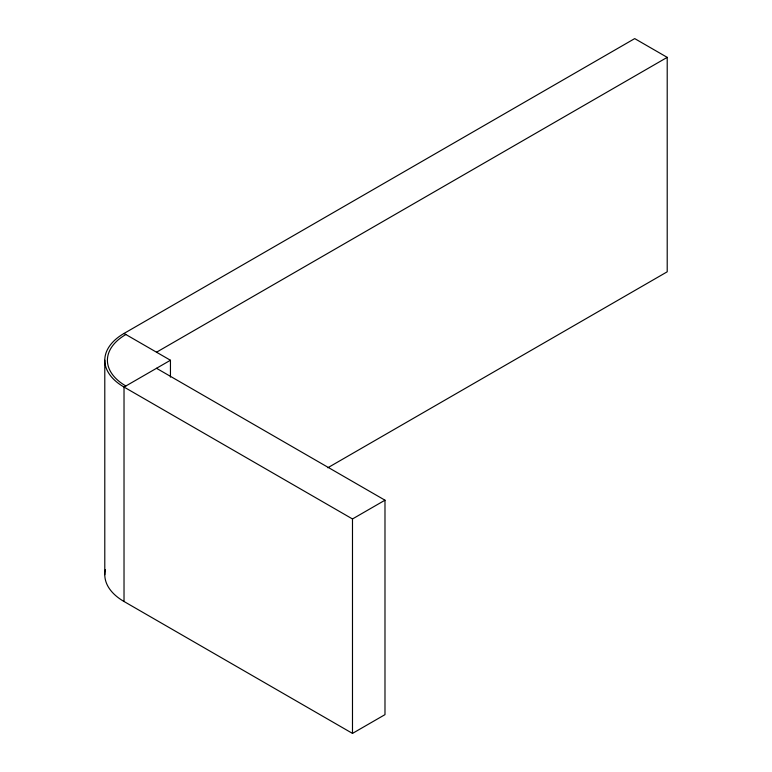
<?xml version="1.0" encoding="UTF-8"?>
<svg xmlns="http://www.w3.org/2000/svg" width="772" height="772" viewBox="0 0 772 772"><rect width="100%" height="100%" fill="white"/><g stroke="black" fill="none" stroke-linecap="round" stroke-linejoin="round"><path stroke-width="1.16" d="M156.513 368.292L384.987 500.198L384.987 714.64L352.486 733.4L124.022 601.494L124.022 387.052A65.659 37.905 0 0 1 124.022 333.446L634.709 38.6L667.211 57.36L667.211 271.802L327.791 467.764M156.513 352.215L667.211 57.36M170.448 377.122L170.448 360.254L124.022 387.052L352.486 518.958L384.987 500.198M124.022 333.446L170.448 360.254M352.486 518.958L352.486 733.4M104.789 360.254L104.789 574.686M125.875 385.981A63.034 36.39 0 0 1 125.875 334.517M124.022 601.494A65.659 37.905 0 0 1 105.349 569.746"/></g></svg>
